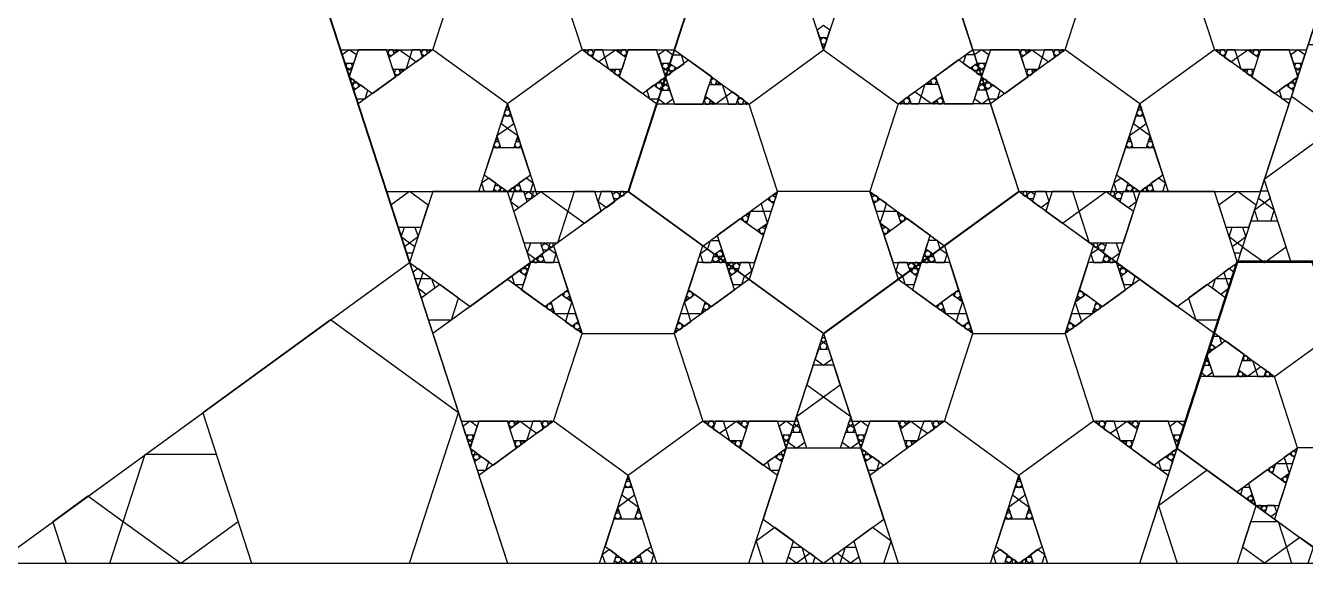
# Model space of a CAD drawing. Header units: inches. Extents: x -578 to 126, y -85 to 118.
# Drawn here: x -282.41 to -247.7, y -85.14 to -70.55 of the extents above; entities that cross this region are included whole.
import ezdxf

# ---------------------------------------------------------------- set-up
doc = ezdxf.new("R2010")
doc.units = ezdxf.units.IN
doc.header["$MEASUREMENT"] = 0
doc.layers.add('drawing', color=7, linetype='Continuous')

msp = doc.modelspace()

# ---------------------------------------------------------------- linework, layer by layer
for points in [[(-267.322, -71.203), (-269.347, -72.674), (-271.371, -71.203), (-270.598, -68.823), (-268.096, -68.823)], [(-257.495, -68.823), (-255.471, -75.054), (-260.771, -78.905), (-266.071, -75.054), (-264.047, -68.823)], [(-254.22, -71.203), (-253.446, -68.823), (-250.944, -68.823), (-250.171, -71.203), (-252.195, -72.674)], [(-260.769, -71.202), (-258.743, -72.671), (-259.514, -75.051), (-262.016, -75.054), (-262.792, -72.675)], [(-264.82, -78.905), (-264.047, -81.285), (-266.071, -82.756), (-268.096, -81.285), (-267.322, -78.905)], [(-256.722, -78.905), (-254.22, -78.905), (-253.446, -81.285), (-255.471, -82.756), (-257.495, -81.285)], [(-245.249, -80.07), (-245.878, -82.005), (-247.912, -82.005), (-248.541, -80.07), (-246.895, -78.874)]]:
    msp.add_lwpolyline(points, close=True)
at = {"layer": 'drawing'}
for points in [[(-283.222, 95.766), (-378.328, 26.668), (-342.001, -85.135), (-224.444, -85.135), (-188.117, 26.668)], [(-283.223, -42.43), (-269.347, -85.135), (-224.444, -85.135), (-210.568, -42.43), (-246.895, -16.037)], [(-283.222, -42.43), (-269.347, -85.135), (-224.444, -85.135), (-210.568, -42.43), (-246.895, -16.037)], [(-260.771, -58.742), (-274.647, -68.823), (-269.347, -85.135), (-252.195, -85.135), (-246.895, -68.823)], [(-260.771, -58.742), (-274.647, -68.823), (-269.347, -85.135), (-252.195, -85.135), (-246.895, -68.823)], [(-294.448, -76.979), (-283.222, -85.135), (-271.997, -76.98), (-276.285, -63.783), (-290.16, -63.783)], [(-294.448, -76.979), (-283.222, -85.135), (-271.997, -76.979), (-276.285, -63.783), (-290.16, -63.783)], [(-264.047, -68.823), (-269.347, -64.973), (-274.647, -68.823), (-272.622, -75.054), (-266.071, -75.054)], [(-264.047, -68.823), (-269.347, -64.973), (-274.647, -68.823), (-272.622, -75.054), (-266.071, -75.054)], [(-255.471, -75.054), (-248.92, -75.054), (-246.895, -68.823), (-252.195, -64.973), (-257.495, -68.823)], [(-255.471, -75.054), (-248.92, -75.054), (-246.895, -68.823), (-252.195, -64.973), (-257.495, -68.823)], [(-270.598, -68.823), (-272.622, -67.353), (-274.647, -68.823), (-273.874, -71.203), (-271.371, -71.203)], [(-267.322, -71.203), (-264.82, -71.203), (-264.047, -68.823), (-266.071, -67.353), (-268.096, -68.823)], [(-253.446, -68.823), (-255.471, -67.353), (-257.495, -68.823), (-256.722, -71.203), (-254.22, -71.203)], [(-250.171, -71.203), (-247.669, -71.203), (-246.895, -68.823), (-248.92, -67.353), (-250.944, -68.823)], [(-264.047, -68.826), (-266.065, -75.058), (-260.761, -78.903), (-255.465, -75.047), (-257.496, -68.819)], [(-260.769, -71.202), (-261.545, -68.823), (-264.047, -68.826), (-264.818, -71.206), (-262.792, -72.675)], [(-258.743, -72.671), (-256.72, -71.198), (-257.496, -68.819), (-259.998, -68.821), (-260.769, -71.202)], [(-260.597, -70.672), (-260.77, -70.546), (-260.942, -70.672), (-260.876, -70.874), (-260.663, -70.874)], [(-260.683, -70.937), (-260.769, -70.874), (-260.856, -70.937), (-260.823, -71.038), (-260.716, -71.038)], [(-260.731, -71.084), (-260.769, -71.112), (-260.808, -71.084), (-260.793, -71.038), (-260.745, -71.038)], [(-260.745, -71.129), (-260.769, -71.112), (-260.793, -71.129), (-260.784, -71.157), (-260.755, -71.157)], [(-248.077, -72.458), (-246.895, -73.317), (-245.714, -72.458), (-246.165, -71.069), (-247.625, -71.069)], [(-273.441, -71.344), (-273.635, -71.203), (-273.828, -71.344), (-273.754, -71.571), (-273.515, -71.571)], [(-273.396, -71.203), (-273.635, -71.939), (-273.009, -72.393), (-272.383, -71.939), (-272.622, -71.203)], [(-273.396, -71.203), (-273.635, -71.939), (-273.009, -72.393), (-272.383, -71.939), (-272.622, -71.203)], [(-271.371, -71.203), (-273.396, -72.674), (-272.622, -75.054), (-270.12, -75.054), (-269.347, -72.674)], [(-272.557, -71.203), (-272.589, -71.305), (-272.503, -71.367), (-272.417, -71.305), (-272.45, -71.203)], [(-272.276, -71.202), (-271.995, -71.406), (-272.102, -71.736), (-272.449, -71.736), (-272.557, -71.406)], [(-272.402, -71.203), (-272.364, -71.231), (-272.378, -71.277), (-272.426, -71.277), (-272.441, -71.231)], [(-272.354, -71.203), (-272.364, -71.231), (-272.34, -71.249), (-272.316, -71.231), (-272.325, -71.203)], [(-271.929, -71.203), (-271.995, -71.406), (-271.822, -71.531), (-271.65, -71.406), (-271.716, -71.203)], [(-271.65, -71.203), (-271.683, -71.305), (-271.597, -71.367), (-271.511, -71.305), (-271.543, -71.203)], [(-271.496, -71.203), (-271.457, -71.231), (-271.472, -71.277), (-271.52, -71.277), (-271.534, -71.231)], [(-271.448, -71.203), (-271.457, -71.231), (-271.433, -71.249), (-271.41, -71.231), (-271.419, -71.203)], [(-269.347, -72.674), (-268.573, -75.054), (-266.071, -75.054), (-265.298, -72.674), (-267.322, -71.203)], [(-267.26, -71.248), (-267.236, -71.231), (-267.245, -71.203), (-267.275, -71.203), (-267.284, -71.231)], [(-267.222, -71.277), (-267.236, -71.231), (-267.198, -71.203), (-267.159, -71.231), (-267.174, -71.277)], [(-267.097, -71.367), (-267.011, -71.305), (-267.044, -71.203), (-267.15, -71.203), (-267.183, -71.305)], [(-266.871, -71.531), (-266.699, -71.406), (-266.765, -71.203), (-266.978, -71.203), (-267.044, -71.406)], [(-266.591, -71.736), (-266.699, -71.406), (-266.418, -71.202), (-266.137, -71.406), (-266.244, -71.736)], [(-266.354, -71.249), (-266.33, -71.231), (-266.339, -71.203), (-266.368, -71.203), (-266.377, -71.231)], [(-266.315, -71.277), (-266.33, -71.231), (-266.291, -71.203), (-266.252, -71.231), (-266.267, -71.277)], [(-265.684, -72.393), (-265.059, -71.939), (-265.298, -71.203), (-266.071, -71.203), (-266.31, -71.939)], [(-265.684, -72.393), (-265.059, -71.939), (-265.298, -71.203), (-266.071, -71.203), (-266.31, -71.939)], [(-266.19, -71.367), (-266.104, -71.305), (-266.137, -71.203), (-266.243, -71.203), (-266.276, -71.305)], [(-264.866, -71.344), (-265.059, -71.203), (-265.252, -71.344), (-265.178, -71.571), (-264.939, -71.571)], [(-264.431, -71.487), (-265.056, -71.942), (-264.816, -72.677), (-264.043, -72.676), (-263.805, -71.941)], [(-264.55, -71.574), (-264.625, -71.347), (-264.864, -71.347), (-264.937, -71.574), (-264.744, -71.714)], [(-256.719, -72.669), (-256.481, -71.933), (-257.107, -71.479), (-257.732, -71.934), (-257.492, -72.669)], [(-256.719, -72.669), (-256.481, -71.933), (-257.107, -71.479), (-257.732, -71.934), (-257.492, -72.669)], [(-256.674, -71.338), (-256.913, -71.338), (-256.987, -71.566), (-256.794, -71.706), (-256.6, -71.565)], [(-256.29, -71.344), (-256.483, -71.203), (-256.676, -71.344), (-256.603, -71.571), (-256.364, -71.571)], [(-256.244, -71.203), (-256.483, -71.939), (-255.858, -72.393), (-255.232, -71.939), (-255.471, -71.203)], [(-256.244, -71.203), (-256.483, -71.939), (-255.858, -72.393), (-255.232, -71.939), (-255.471, -71.203)], [(-254.22, -71.203), (-256.244, -72.674), (-255.471, -75.054), (-252.969, -75.054), (-252.195, -72.674)], [(-255.405, -71.203), (-255.438, -71.305), (-255.352, -71.367), (-255.266, -71.305), (-255.299, -71.203)], [(-255.124, -71.202), (-254.843, -71.406), (-254.951, -71.736), (-255.298, -71.736), (-255.405, -71.406)], [(-255.251, -71.203), (-255.212, -71.231), (-255.227, -71.277), (-255.275, -71.277), (-255.29, -71.231)], [(-255.203, -71.203), (-255.212, -71.231), (-255.188, -71.249), (-255.165, -71.231), (-255.174, -71.203)], [(-254.777, -71.203), (-254.843, -71.406), (-254.671, -71.531), (-254.498, -71.406), (-254.564, -71.203)], [(-254.499, -71.203), (-254.531, -71.305), (-254.445, -71.367), (-254.359, -71.305), (-254.392, -71.203)], [(-254.344, -71.203), (-254.306, -71.231), (-254.32, -71.277), (-254.368, -71.277), (-254.383, -71.231)], [(-254.297, -71.203), (-254.306, -71.231), (-254.282, -71.249), (-254.258, -71.231), (-254.267, -71.203)], [(-252.195, -72.674), (-251.422, -75.054), (-248.92, -75.054), (-248.146, -72.674), (-250.171, -71.203)], [(-250.109, -71.248), (-250.085, -71.231), (-250.094, -71.203), (-250.123, -71.203), (-250.132, -71.231)], [(-250.07, -71.277), (-250.085, -71.231), (-250.046, -71.203), (-250.008, -71.231), (-250.022, -71.277)], [(-249.945, -71.367), (-249.859, -71.305), (-249.892, -71.203), (-249.999, -71.203), (-250.031, -71.305)], [(-249.72, -71.531), (-249.547, -71.406), (-249.613, -71.203), (-249.826, -71.203), (-249.892, -71.406)], [(-249.44, -71.736), (-249.547, -71.406), (-249.266, -71.202), (-248.986, -71.406), (-249.093, -71.736)], [(-249.202, -71.249), (-249.178, -71.231), (-249.188, -71.203), (-249.217, -71.203), (-249.226, -71.231)], [(-249.164, -71.277), (-249.178, -71.231), (-249.14, -71.203), (-249.101, -71.231), (-249.116, -71.277)], [(-248.533, -72.393), (-247.907, -71.939), (-248.146, -71.203), (-248.92, -71.203), (-249.159, -71.939)], [(-248.533, -72.393), (-247.907, -71.939), (-248.146, -71.203), (-248.92, -71.203), (-249.159, -71.939)], [(-249.039, -71.367), (-248.953, -71.305), (-248.986, -71.203), (-249.092, -71.203), (-249.125, -71.305)], [(-247.714, -71.344), (-247.907, -71.203), (-248.101, -71.344), (-248.027, -71.571), (-247.788, -71.571)], [(-273.548, -71.673), (-273.635, -71.736), (-273.721, -71.673), (-273.688, -71.571), (-273.581, -71.571)], [(-273.581, -71.775), (-273.635, -71.736), (-273.688, -71.775), (-273.667, -71.838), (-273.602, -71.838)], [(-272.383, -71.736), (-272.416, -71.837), (-272.33, -71.9), (-272.244, -71.837), (-272.277, -71.736)], [(-272.229, -71.736), (-272.19, -71.764), (-272.205, -71.81), (-272.253, -71.81), (-272.268, -71.764)], [(-272.181, -71.736), (-272.19, -71.764), (-272.167, -71.781), (-272.143, -71.764), (-272.152, -71.736)], [(-266.527, -71.781), (-266.503, -71.764), (-266.512, -71.736), (-266.541, -71.736), (-266.55, -71.764)], [(-266.488, -71.81), (-266.503, -71.764), (-266.464, -71.736), (-266.426, -71.764), (-266.44, -71.81)], [(-266.363, -71.9), (-266.277, -71.837), (-266.31, -71.736), (-266.417, -71.736), (-266.449, -71.837)], [(-264.972, -71.673), (-265.059, -71.736), (-265.146, -71.673), (-265.112, -71.571), (-265.005, -71.571)], [(-265.006, -71.775), (-265.059, -71.736), (-265.112, -71.775), (-265.092, -71.838), (-265.026, -71.838)], [(-264.917, -71.841), (-264.937, -71.778), (-265.003, -71.778), (-265.023, -71.841), (-264.97, -71.879)], [(-264.83, -71.778), (-264.937, -71.778), (-264.971, -71.676), (-264.884, -71.613), (-264.797, -71.676)], [(-256.567, -71.667), (-256.6, -71.769), (-256.707, -71.769), (-256.74, -71.667), (-256.654, -71.604)], [(-256.534, -71.769), (-256.6, -71.769), (-256.62, -71.832), (-256.567, -71.87), (-256.514, -71.832)], [(-256.396, -71.673), (-256.483, -71.736), (-256.57, -71.673), (-256.537, -71.571), (-256.43, -71.571)], [(-256.43, -71.775), (-256.483, -71.736), (-256.536, -71.775), (-256.516, -71.838), (-256.45, -71.838)], [(-255.232, -71.736), (-255.265, -71.837), (-255.179, -71.9), (-255.093, -71.837), (-255.125, -71.736)], [(-255.078, -71.736), (-255.039, -71.764), (-255.054, -71.81), (-255.102, -71.81), (-255.116, -71.764)], [(-255.03, -71.736), (-255.039, -71.764), (-255.015, -71.781), (-254.992, -71.764), (-255.001, -71.736)], [(-249.375, -71.781), (-249.352, -71.764), (-249.361, -71.736), (-249.39, -71.736), (-249.399, -71.764)], [(-249.337, -71.81), (-249.352, -71.764), (-249.313, -71.736), (-249.274, -71.764), (-249.289, -71.81)], [(-249.212, -71.9), (-249.126, -71.837), (-249.159, -71.736), (-249.265, -71.736), (-249.298, -71.837)], [(-247.821, -71.673), (-247.907, -71.736), (-247.994, -71.673), (-247.961, -71.571), (-247.854, -71.571)], [(-247.854, -71.775), (-247.907, -71.736), (-247.961, -71.775), (-247.94, -71.838), (-247.875, -71.838)], [(-273.581, -72.103), (-273.515, -72.103), (-273.495, -72.04), (-273.548, -72.001), (-273.602, -72.04)], [(-273.549, -72.205), (-273.515, -72.103), (-273.408, -72.103), (-273.375, -72.205), (-273.462, -72.268)], [(-273.441, -72.534), (-273.202, -72.534), (-273.128, -72.306), (-273.322, -72.166), (-273.515, -72.306)], [(-265.565, -72.306), (-265.491, -72.534), (-265.252, -72.534), (-265.178, -72.306), (-265.372, -72.166)], [(-265.285, -72.103), (-265.178, -72.103), (-265.145, -72.205), (-265.232, -72.268), (-265.318, -72.205)], [(-265.198, -72.04), (-265.178, -72.103), (-265.112, -72.103), (-265.092, -72.04), (-265.145, -72.001)], [(-265.143, -72.208), (-265.056, -72.145), (-264.969, -72.208), (-265.002, -72.31), (-265.109, -72.31)], [(-265.109, -72.106), (-265.056, -72.145), (-265.003, -72.106), (-265.023, -72.043), (-265.089, -72.043)], [(-263.523, -72.143), (-263.416, -72.473), (-263.696, -72.678), (-263.978, -72.474), (-263.871, -72.143)], [(-263.752, -71.979), (-263.838, -72.042), (-263.805, -72.143), (-263.698, -72.143), (-263.666, -72.042)], [(-263.627, -72.07), (-263.612, -72.115), (-263.651, -72.143), (-263.689, -72.115), (-263.675, -72.07)], [(-263.588, -72.098), (-263.612, -72.115), (-263.603, -72.143), (-263.573, -72.143), (-263.564, -72.115)], [(-257.839, -72.671), (-258.12, -72.467), (-258.013, -72.137), (-257.666, -72.137), (-257.558, -72.467)], [(-257.933, -72.137), (-257.924, -72.109), (-257.948, -72.092), (-257.972, -72.109), (-257.963, -72.137)], [(-257.886, -72.137), (-257.924, -72.109), (-257.91, -72.064), (-257.862, -72.064), (-257.847, -72.109)], [(-257.731, -72.137), (-257.699, -72.035), (-257.785, -71.973), (-257.871, -72.036), (-257.838, -72.137)], [(-256.567, -72.199), (-256.48, -72.135), (-256.393, -72.198), (-256.426, -72.301), (-256.534, -72.301)], [(-256.534, -72.097), (-256.48, -72.135), (-256.427, -72.097), (-256.447, -72.034), (-256.513, -72.034)], [(-256.43, -72.103), (-256.364, -72.103), (-256.344, -72.04), (-256.397, -72.001), (-256.45, -72.04)], [(-256.397, -72.205), (-256.364, -72.103), (-256.257, -72.103), (-256.224, -72.205), (-256.31, -72.268)], [(-256.29, -72.534), (-256.051, -72.534), (-255.977, -72.306), (-256.17, -72.166), (-256.364, -72.306)], [(-248.414, -72.306), (-248.34, -72.534), (-248.101, -72.534), (-248.027, -72.306), (-248.22, -72.166)], [(-248.134, -72.103), (-248.027, -72.103), (-247.993, -72.205), (-248.08, -72.268), (-248.167, -72.205)], [(-248.047, -72.04), (-248.027, -72.103), (-247.961, -72.103), (-247.94, -72.04), (-247.994, -72.001)], [(-265.249, -72.537), (-265.055, -72.677), (-264.862, -72.537), (-264.936, -72.31), (-265.175, -72.31)], [(-263.924, -72.512), (-264.01, -72.575), (-263.977, -72.676), (-263.871, -72.676), (-263.838, -72.575)], [(-263.243, -72.348), (-263.416, -72.473), (-263.35, -72.676), (-263.137, -72.675), (-263.071, -72.473)], [(-263.018, -72.511), (-263.104, -72.574), (-263.071, -72.675), (-262.964, -72.675), (-262.932, -72.574)], [(-258.464, -72.67), (-258.432, -72.569), (-258.518, -72.507), (-258.604, -72.569), (-258.571, -72.671)], [(-258.186, -72.67), (-258.12, -72.467), (-258.292, -72.342), (-258.465, -72.468), (-258.399, -72.67)], [(-257.558, -72.669), (-257.525, -72.568), (-257.611, -72.506), (-257.697, -72.568), (-257.664, -72.67)], [(-256.673, -72.528), (-256.48, -72.668), (-256.287, -72.528), (-256.361, -72.3), (-256.6, -72.301)], [(-269.433, -72.939), (-269.347, -73.002), (-269.261, -72.939), (-269.293, -72.838), (-269.4, -72.838)], [(-269.385, -72.793), (-269.347, -72.764), (-269.308, -72.793), (-269.323, -72.838), (-269.371, -72.838)], [(-269.37, -72.747), (-269.347, -72.764), (-269.323, -72.747), (-269.332, -72.719), (-269.361, -72.719)], [(-262.792, -72.675), (-265.294, -72.678), (-266.065, -75.058), (-264.039, -76.527), (-262.016, -75.054)], [(-263.799, -72.603), (-263.784, -72.648), (-263.823, -72.676), (-263.862, -72.648), (-263.847, -72.603)], [(-263.761, -72.631), (-263.784, -72.648), (-263.775, -72.676), (-263.746, -72.676), (-263.737, -72.648)], [(-262.893, -72.602), (-262.878, -72.647), (-262.917, -72.675), (-262.955, -72.647), (-262.941, -72.602)], [(-262.854, -72.63), (-262.878, -72.647), (-262.869, -72.675), (-262.839, -72.675), (-262.83, -72.647)], [(-259.514, -75.051), (-257.488, -76.52), (-255.465, -75.047), (-256.241, -72.668), (-258.743, -72.671)], [(-258.666, -72.671), (-258.657, -72.643), (-258.681, -72.625), (-258.705, -72.643), (-258.696, -72.671)], [(-258.619, -72.671), (-258.657, -72.643), (-258.643, -72.597), (-258.595, -72.597), (-258.58, -72.643)], [(-257.76, -72.67), (-257.751, -72.642), (-257.775, -72.625), (-257.798, -72.642), (-257.789, -72.67)], [(-257.712, -72.67), (-257.751, -72.642), (-257.736, -72.596), (-257.688, -72.596), (-257.673, -72.642)], [(-252.281, -72.939), (-252.195, -73.002), (-252.109, -72.939), (-252.142, -72.838), (-252.249, -72.838)], [(-252.234, -72.793), (-252.195, -72.764), (-252.157, -72.793), (-252.171, -72.838), (-252.219, -72.838)], [(-252.219, -72.747), (-252.195, -72.764), (-252.172, -72.747), (-252.181, -72.719), (-252.21, -72.719)], [(-269.519, -73.205), (-269.347, -73.33), (-269.174, -73.205), (-269.24, -73.002), (-269.453, -73.002)], [(-252.368, -73.205), (-252.195, -73.33), (-252.023, -73.205), (-252.089, -73.002), (-252.302, -73.002)], [(-269.651, -73.609), (-269.627, -73.627), (-269.603, -73.609), (-269.612, -73.582), (-269.642, -73.582)], [(-269.628, -73.534), (-269.347, -73.33), (-269.066, -73.534), (-269.173, -73.864), (-269.52, -73.864)], [(-269.09, -73.609), (-269.067, -73.627), (-269.043, -73.609), (-269.052, -73.582), (-269.081, -73.582)], [(-252.499, -73.609), (-252.475, -73.627), (-252.452, -73.609), (-252.461, -73.582), (-252.49, -73.582)], [(-252.476, -73.534), (-252.195, -73.33), (-251.914, -73.534), (-252.022, -73.864), (-252.369, -73.864)], [(-251.939, -73.609), (-251.915, -73.627), (-251.891, -73.609), (-251.901, -73.582), (-251.93, -73.582)], [(-248.821, -74.716), (-246.895, -73.317), (-244.97, -74.716), (-245.705, -76.979), (-248.085, -76.979)], [(-269.972, -74.6), (-269.347, -75.054), (-268.721, -74.6), (-268.96, -73.864), (-269.733, -73.864)], [(-269.972, -74.6), (-269.347, -75.054), (-268.721, -74.6), (-268.96, -73.864), (-269.733, -73.864)], [(-269.713, -73.802), (-269.627, -73.864), (-269.541, -73.802), (-269.574, -73.7), (-269.68, -73.7)], [(-269.666, -73.655), (-269.627, -73.627), (-269.588, -73.655), (-269.603, -73.7), (-269.651, -73.7)], [(-269.153, -73.802), (-269.067, -73.864), (-268.98, -73.802), (-269.013, -73.7), (-269.12, -73.7)], [(-269.105, -73.655), (-269.067, -73.627), (-269.028, -73.655), (-269.043, -73.7), (-269.09, -73.7)], [(-252.821, -74.6), (-252.195, -75.054), (-251.57, -74.6), (-251.809, -73.864), (-252.582, -73.864)], [(-252.562, -73.802), (-252.475, -73.864), (-252.389, -73.802), (-252.422, -73.7), (-252.529, -73.7)], [(-252.514, -73.655), (-252.475, -73.627), (-252.437, -73.655), (-252.452, -73.7), (-252.499, -73.7)], [(-252.001, -73.802), (-251.915, -73.864), (-251.829, -73.802), (-251.862, -73.7), (-251.968, -73.7)], [(-251.954, -73.655), (-251.915, -73.627), (-251.876, -73.655), (-251.891, -73.7), (-251.939, -73.7)], [(-269.853, -74.686), (-270.046, -74.827), (-269.972, -75.054), (-269.733, -75.054), (-269.659, -74.827)], [(-269.573, -74.889), (-269.539, -74.991), (-269.626, -75.055), (-269.713, -74.991), (-269.68, -74.889)], [(-269.486, -74.953), (-269.539, -74.991), (-269.519, -75.054), (-269.453, -75.054), (-269.433, -74.991)], [(-269.174, -75.054), (-269.154, -74.991), (-269.207, -74.953), (-269.261, -74.991), (-269.24, -75.054)], [(-269.067, -75.055), (-269.154, -74.991), (-269.121, -74.889), (-269.014, -74.889), (-268.98, -74.991)], [(-268.721, -75.054), (-268.647, -74.827), (-268.841, -74.686), (-269.034, -74.827), (-268.96, -75.054)], [(-252.701, -74.686), (-252.895, -74.827), (-252.821, -75.054), (-252.582, -75.054), (-252.508, -74.827)], [(-252.421, -74.889), (-252.388, -74.991), (-252.475, -75.055), (-252.562, -74.991), (-252.528, -74.889)], [(-252.335, -74.953), (-252.388, -74.991), (-252.368, -75.054), (-252.302, -75.054), (-252.281, -74.991)], [(-252.023, -75.054), (-252.003, -74.991), (-252.056, -74.953), (-252.109, -74.991), (-252.089, -75.054)], [(-251.916, -75.055), (-252.003, -74.991), (-251.969, -74.889), (-251.862, -74.889), (-251.829, -74.991)], [(-251.57, -75.054), (-251.496, -74.827), (-251.689, -74.686), (-251.883, -74.827), (-251.809, -75.054)], [(-271.491, -75.422), (-271.997, -75.054), (-272.503, -75.422), (-272.31, -76.017), (-271.684, -76.017)], [(-271.371, -75.054), (-271.997, -76.979), (-270.359, -78.169), (-268.721, -76.979), (-269.347, -75.054)], [(-271.371, -75.054), (-271.997, -76.979), (-270.359, -78.169), (-268.721, -76.979), (-269.347, -75.054)], [(-266.071, -75.054), (-271.371, -78.905), (-269.347, -85.135), (-262.795, -85.135), (-260.771, -78.905)], [(-266.071, -75.054), (-271.371, -78.905), (-269.347, -85.135), (-262.795, -85.135), (-260.771, -78.905)], [(-269.174, -75.054), (-269.261, -75.319), (-269.035, -75.483), (-268.809, -75.319), (-268.896, -75.054)], [(-268.439, -75.05), (-267.703, -75.584), (-267.984, -76.449), (-268.893, -76.449), (-269.174, -75.584)], [(-268.771, -75.054), (-268.669, -75.127), (-268.708, -75.246), (-268.833, -75.246), (-268.872, -75.127)], [(-268.645, -75.054), (-268.669, -75.127), (-268.607, -75.172), (-268.545, -75.127), (-268.569, -75.054)], [(-264.82, -78.905), (-264.047, -76.525), (-266.071, -75.054), (-268.096, -76.525), (-267.322, -78.905)], [(-267.531, -75.054), (-267.703, -75.584), (-267.252, -75.912), (-266.801, -75.584), (-266.973, -75.054)], [(-266.801, -75.054), (-266.887, -75.319), (-266.661, -75.483), (-266.436, -75.319), (-266.522, -75.054)], [(-266.397, -75.054), (-266.296, -75.127), (-266.335, -75.246), (-266.46, -75.246), (-266.498, -75.127)], [(-266.272, -75.054), (-266.296, -75.127), (-266.234, -75.172), (-266.172, -75.127), (-266.195, -75.054)], [(-262.016, -75.054), (-262.787, -77.435), (-260.761, -78.903), (-258.738, -77.43), (-259.514, -75.051)], [(-262.467, -75.382), (-262.401, -75.585), (-262.188, -75.585), (-262.122, -75.382), (-262.295, -75.257)], [(-262.242, -75.218), (-262.209, -75.319), (-262.102, -75.319), (-262.069, -75.218), (-262.155, -75.155)], [(-262.117, -75.127), (-262.069, -75.127), (-262.054, -75.173), (-262.093, -75.201), (-262.132, -75.173)], [(-262.078, -75.099), (-262.069, -75.127), (-262.04, -75.127), (-262.031, -75.099), (-262.055, -75.082)], [(-260.771, -78.905), (-258.747, -85.135), (-252.195, -85.135), (-250.171, -78.905), (-255.471, -75.054)], [(-260.771, -78.905), (-258.747, -85.135), (-252.195, -85.135), (-250.171, -78.905), (-255.471, -75.054)], [(-259.49, -75.124), (-259.461, -75.124), (-259.452, -75.096), (-259.475, -75.079), (-259.499, -75.097)], [(-259.475, -75.17), (-259.461, -75.124), (-259.413, -75.124), (-259.398, -75.17), (-259.437, -75.198)], [(-259.427, -75.316), (-259.321, -75.316), (-259.288, -75.215), (-259.374, -75.153), (-259.46, -75.215)], [(-259.341, -75.582), (-259.128, -75.581), (-259.062, -75.379), (-259.235, -75.254), (-259.407, -75.379)], [(-254.22, -78.905), (-253.446, -76.525), (-255.471, -75.054), (-257.495, -76.525), (-256.722, -78.905)], [(-255.308, -75.172), (-255.246, -75.127), (-255.27, -75.054), (-255.347, -75.054), (-255.37, -75.127)], [(-255.208, -75.246), (-255.246, -75.127), (-255.145, -75.054), (-255.044, -75.127), (-255.082, -75.246)], [(-254.881, -75.483), (-254.655, -75.319), (-254.741, -75.054), (-255.02, -75.054), (-255.106, -75.319)], [(-254.29, -75.912), (-253.839, -75.584), (-254.011, -75.054), (-254.569, -75.054), (-254.741, -75.584)], [(-253.558, -76.449), (-253.839, -75.584), (-253.103, -75.05), (-252.368, -75.584), (-252.649, -76.449)], [(-252.935, -75.172), (-252.873, -75.127), (-252.897, -75.054), (-252.973, -75.054), (-252.997, -75.127)], [(-252.834, -75.246), (-252.873, -75.127), (-252.771, -75.054), (-252.67, -75.127), (-252.709, -75.246)], [(-251.183, -78.169), (-249.545, -76.979), (-250.171, -75.054), (-252.195, -75.054), (-252.821, -76.979)], [(-251.183, -78.169), (-249.545, -76.979), (-250.171, -75.054), (-252.195, -75.054), (-252.821, -76.979)], [(-252.507, -75.483), (-252.281, -75.319), (-252.368, -75.054), (-252.646, -75.054), (-252.733, -75.319)], [(-249.039, -75.422), (-249.545, -75.054), (-250.051, -75.422), (-249.858, -76.017), (-249.232, -76.017)], [(-248.978, -75.233), (-248.815, -75.352), (-248.653, -75.233), (-248.715, -75.042), (-248.916, -75.042)], [(-262.85, -75.661), (-262.802, -75.661), (-262.787, -75.706), (-262.826, -75.734), (-262.865, -75.706)], [(-262.748, -75.585), (-262.401, -75.585), (-262.293, -75.915), (-262.574, -76.119), (-262.855, -75.916)], [(-262.811, -75.633), (-262.802, -75.661), (-262.773, -75.661), (-262.764, -75.633), (-262.787, -75.616)], [(-259.235, -75.912), (-259.128, -75.581), (-258.781, -75.581), (-258.673, -75.911), (-258.954, -76.116)], [(-258.756, -75.656), (-258.727, -75.656), (-258.718, -75.629), (-258.741, -75.611), (-258.765, -75.629)], [(-258.741, -75.702), (-258.727, -75.656), (-258.679, -75.656), (-258.664, -75.702), (-258.703, -75.73)], [(-249.081, -75.544), (-248.815, -75.352), (-248.55, -75.544), (-248.652, -75.856), (-248.979, -75.856)], [(-271.769, -76.284), (-271.997, -76.449), (-272.224, -76.284), (-272.137, -76.017), (-271.856, -76.017)], [(-263.653, -76.246), (-263.413, -76.981), (-262.64, -76.98), (-262.402, -76.244), (-263.028, -75.791)], [(-263.653, -76.246), (-263.413, -76.981), (-262.64, -76.98), (-262.402, -76.244), (-263.028, -75.791)], [(-262.974, -75.752), (-262.941, -75.853), (-262.835, -75.853), (-262.802, -75.752), (-262.888, -75.689)], [(-262.521, -76.081), (-262.488, -76.182), (-262.381, -76.182), (-262.348, -76.08), (-262.435, -76.018)], [(-262.396, -75.99), (-262.348, -75.99), (-262.334, -76.035), (-262.372, -76.063), (-262.411, -76.035)], [(-262.358, -75.962), (-262.348, -75.99), (-262.319, -75.99), (-262.31, -75.962), (-262.334, -75.944)], [(-259.209, -75.986), (-259.18, -75.986), (-259.171, -75.958), (-259.194, -75.941), (-259.218, -75.958)], [(-259.194, -76.032), (-259.18, -75.986), (-259.132, -75.986), (-259.117, -76.032), (-259.156, -76.06)], [(-259.146, -76.178), (-259.04, -76.178), (-259.007, -76.077), (-259.093, -76.014), (-259.179, -76.077)], [(-258.886, -76.976), (-258.113, -76.975), (-257.875, -76.24), (-258.501, -75.786), (-259.126, -76.241)], [(-258.886, -76.976), (-258.113, -76.975), (-257.875, -76.24), (-258.501, -75.786), (-259.126, -76.241)], [(-258.693, -75.849), (-258.587, -75.848), (-258.554, -75.747), (-258.64, -75.685), (-258.726, -75.747)], [(-249.318, -76.284), (-249.545, -76.449), (-249.773, -76.284), (-249.686, -76.017), (-249.405, -76.017)], [(-249.406, -76.55), (-248.815, -76.979), (-248.225, -76.55), (-248.45, -75.856), (-249.18, -75.856)], [(-271.857, -76.55), (-271.997, -76.449), (-272.136, -76.55), (-272.083, -76.714), (-271.911, -76.714)], [(-268.721, -76.449), (-268.807, -76.714), (-268.582, -76.878), (-268.356, -76.714), (-268.442, -76.449)], [(-268.317, -76.449), (-268.216, -76.522), (-268.255, -76.641), (-268.38, -76.641), (-268.419, -76.522)], [(-268.096, -76.979), (-268.022, -76.752), (-268.215, -76.612), (-268.408, -76.752), (-268.334, -76.979)], [(-268.192, -76.449), (-268.216, -76.522), (-268.154, -76.567), (-268.092, -76.522), (-268.115, -76.449)], [(-263.927, -76.612), (-264.12, -76.752), (-264.047, -76.979), (-263.808, -76.979), (-263.734, -76.752)], [(-263.607, -76.386), (-263.846, -76.386), (-263.92, -76.614), (-263.726, -76.754), (-263.533, -76.613)], [(-263.499, -76.715), (-263.532, -76.817), (-263.64, -76.817), (-263.673, -76.715), (-263.586, -76.652)], [(-257.887, -76.811), (-257.994, -76.811), (-258.027, -76.709), (-257.941, -76.646), (-257.854, -76.709)], [(-257.607, -76.607), (-257.681, -76.38), (-257.92, -76.38), (-257.994, -76.607), (-257.8, -76.748)], [(-257.495, -76.979), (-257.422, -76.752), (-257.615, -76.612), (-257.808, -76.752), (-257.734, -76.979)], [(-253.327, -76.612), (-253.52, -76.752), (-253.446, -76.979), (-253.208, -76.979), (-253.134, -76.752)], [(-253.388, -76.567), (-253.326, -76.522), (-253.35, -76.449), (-253.427, -76.449), (-253.45, -76.522)], [(-253.287, -76.641), (-253.326, -76.522), (-253.225, -76.449), (-253.123, -76.522), (-253.162, -76.641)], [(-252.96, -76.878), (-252.735, -76.714), (-252.821, -76.449), (-253.1, -76.449), (-253.186, -76.714)], [(-249.406, -76.55), (-249.545, -76.449), (-249.685, -76.55), (-249.631, -76.714), (-249.459, -76.714)], [(-267.948, -76.979), (-268.721, -76.979), (-268.96, -77.715), (-268.334, -78.169), (-267.709, -77.715)], [(-268.861, -77.081), (-268.84, -77.143), (-268.774, -77.143), (-268.754, -77.081), (-268.807, -77.042)], [(-268.549, -76.979), (-268.528, -76.917), (-268.582, -76.878), (-268.635, -76.917), (-268.615, -76.979)], [(-268.442, -76.98), (-268.528, -76.917), (-268.495, -76.815), (-268.388, -76.815), (-268.355, -76.917)], [(-263.182, -77.715), (-263.421, -76.979), (-264.194, -76.979), (-264.433, -77.715), (-263.808, -78.169)], [(-263.182, -77.715), (-263.421, -76.979), (-264.194, -76.979), (-264.433, -77.715), (-263.808, -78.169)], [(-263.647, -76.815), (-263.614, -76.917), (-263.701, -76.98), (-263.787, -76.917), (-263.754, -76.815)], [(-263.56, -76.878), (-263.614, -76.917), (-263.593, -76.979), (-263.528, -76.979), (-263.507, -76.917)], [(-263.466, -76.817), (-263.532, -76.817), (-263.553, -76.88), (-263.499, -76.918), (-263.446, -76.88)], [(-263.368, -77.143), (-263.302, -77.143), (-263.282, -77.081), (-263.335, -77.042), (-263.388, -77.081)], [(-263.274, -77.082), (-263.22, -77.043), (-263.241, -76.981), (-263.307, -76.981), (-263.327, -77.043)], [(-263.187, -77.145), (-263.22, -77.043), (-263.134, -76.98), (-263.047, -77.043), (-263.08, -77.145)], [(-262.907, -77.348), (-262.713, -77.207), (-262.787, -76.98), (-263.026, -76.981), (-263.1, -77.208)], [(-258.739, -76.976), (-258.812, -77.203), (-258.619, -77.344), (-258.425, -77.203), (-258.5, -76.976)], [(-258.392, -76.975), (-258.306, -77.038), (-258.339, -77.14), (-258.446, -77.14), (-258.479, -77.038)], [(-257.348, -76.979), (-258.121, -76.979), (-258.36, -77.715), (-257.734, -78.169), (-257.109, -77.715)], [(-257.348, -76.979), (-258.121, -76.979), (-258.36, -77.715), (-257.734, -78.169), (-257.109, -77.715)], [(-258.285, -76.975), (-258.306, -77.038), (-258.252, -77.077), (-258.199, -77.038), (-258.219, -76.975)], [(-258.26, -77.081), (-258.24, -77.143), (-258.174, -77.143), (-258.154, -77.081), (-258.207, -77.042)], [(-257.974, -76.874), (-257.994, -76.811), (-258.06, -76.811), (-258.08, -76.874), (-258.027, -76.913)], [(-257.949, -76.979), (-257.928, -76.917), (-257.982, -76.878), (-258.035, -76.917), (-258.015, -76.979)], [(-257.842, -76.98), (-257.928, -76.917), (-257.895, -76.815), (-257.788, -76.815), (-257.755, -76.917)], [(-252.582, -77.715), (-252.821, -76.979), (-253.594, -76.979), (-253.833, -77.715), (-253.208, -78.169)], [(-252.582, -77.715), (-252.821, -76.979), (-253.594, -76.979), (-253.833, -77.715), (-253.208, -78.169)], [(-253.047, -76.815), (-253.014, -76.917), (-253.1, -76.98), (-253.187, -76.917), (-253.154, -76.815)], [(-252.96, -76.878), (-253.014, -76.917), (-252.993, -76.979), (-252.927, -76.979), (-252.907, -76.917)], [(-252.768, -77.143), (-252.702, -77.143), (-252.681, -77.081), (-252.735, -77.042), (-252.788, -77.081)], [(-244.232, -76.94), (-249.558, -76.94), (-251.204, -82.005), (-246.895, -85.135), (-242.587, -82.005)], [(-251.183, -82.02), (-246.895, -85.135), (-242.608, -82.02), (-244.245, -76.979), (-249.545, -76.979)], [(-251.183, -82.02), (-246.895, -85.135), (-242.608, -82.02), (-244.245, -76.979), (-249.545, -76.979)], [(-246.895, -78.874), (-247.524, -76.94), (-249.558, -76.94), (-250.187, -78.874), (-248.541, -80.07)], [(-271.857, -77.409), (-271.685, -77.409), (-271.632, -77.245), (-271.771, -77.143), (-271.911, -77.245)], [(-269.227, -77.347), (-269.153, -77.574), (-268.914, -77.574), (-268.841, -77.347), (-269.034, -77.207)], [(-268.948, -77.143), (-268.84, -77.143), (-268.807, -77.245), (-268.894, -77.308), (-268.981, -77.245)], [(-263.335, -77.245), (-263.302, -77.143), (-263.195, -77.143), (-263.161, -77.245), (-263.248, -77.308)], [(-263.228, -77.574), (-262.989, -77.574), (-262.915, -77.347), (-263.108, -77.207), (-263.302, -77.347)], [(-258.627, -77.347), (-258.553, -77.574), (-258.314, -77.574), (-258.24, -77.347), (-258.434, -77.207)], [(-258.347, -77.143), (-258.24, -77.143), (-258.207, -77.245), (-258.294, -77.308), (-258.381, -77.245)], [(-252.735, -77.245), (-252.702, -77.143), (-252.595, -77.143), (-252.561, -77.245), (-252.648, -77.308)], [(-252.628, -77.574), (-252.389, -77.574), (-252.315, -77.347), (-252.508, -77.207), (-252.701, -77.347)], [(-249.91, -77.245), (-249.857, -77.409), (-249.685, -77.409), (-249.631, -77.245), (-249.771, -77.143)], [(-271.772, -77.676), (-271.685, -77.409), (-271.404, -77.409), (-271.317, -77.676), (-271.545, -77.841)], [(-271.491, -78.537), (-270.865, -78.537), (-270.672, -77.942), (-271.178, -77.574), (-271.684, -77.942)], [(-267.322, -78.905), (-269.347, -77.434), (-271.371, -78.905), (-270.598, -81.285), (-268.096, -81.285)], [(-264.047, -81.285), (-261.544, -81.285), (-260.771, -78.905), (-262.795, -77.434), (-264.82, -78.905)], [(-256.722, -78.905), (-258.747, -77.434), (-260.771, -78.905), (-259.998, -81.285), (-257.495, -81.285)], [(-253.446, -81.285), (-250.944, -81.285), (-250.171, -78.905), (-252.195, -77.434), (-254.22, -78.905)], [(-250.87, -77.942), (-250.677, -78.537), (-250.051, -78.537), (-249.858, -77.942), (-250.364, -77.574)], [(-250.138, -77.409), (-249.857, -77.409), (-249.77, -77.676), (-249.997, -77.841), (-250.225, -77.676)], [(-267.6, -78.044), (-267.708, -78.374), (-268.055, -78.374), (-268.162, -78.044), (-267.881, -77.84)], [(-267.689, -77.777), (-267.795, -77.777), (-267.828, -77.879), (-267.742, -77.941), (-267.656, -77.879)], [(-267.641, -77.924), (-267.655, -77.97), (-267.703, -77.97), (-267.718, -77.924), (-267.679, -77.896)], [(-267.626, -77.97), (-267.655, -77.97), (-267.665, -77.998), (-267.641, -78.015), (-267.617, -77.998)], [(-264.087, -78.374), (-264.435, -78.374), (-264.542, -78.044), (-264.261, -77.84), (-263.98, -78.044)], [(-264.478, -77.998), (-264.487, -77.97), (-264.516, -77.97), (-264.525, -77.998), (-264.501, -78.015)], [(-264.439, -77.97), (-264.487, -77.97), (-264.501, -77.924), (-264.463, -77.896), (-264.424, -77.924)], [(-264.314, -77.879), (-264.347, -77.777), (-264.454, -77.777), (-264.487, -77.879), (-264.4, -77.941)], [(-257, -78.044), (-257.107, -78.374), (-257.455, -78.374), (-257.562, -78.044), (-257.281, -77.84)], [(-257.088, -77.777), (-257.195, -77.777), (-257.228, -77.879), (-257.142, -77.941), (-257.056, -77.879)], [(-257.041, -77.924), (-257.055, -77.97), (-257.103, -77.97), (-257.118, -77.924), (-257.079, -77.896)], [(-257.026, -77.97), (-257.055, -77.97), (-257.064, -77.998), (-257.041, -78.015), (-257.017, -77.998)], [(-253.487, -78.374), (-253.834, -78.374), (-253.942, -78.044), (-253.661, -77.84), (-253.38, -78.044)], [(-253.877, -77.998), (-253.887, -77.97), (-253.916, -77.97), (-253.925, -77.998), (-253.901, -78.015)], [(-253.839, -77.97), (-253.887, -77.97), (-253.901, -77.924), (-253.863, -77.896), (-253.824, -77.924)], [(-253.714, -77.879), (-253.747, -77.777), (-253.853, -77.777), (-253.886, -77.879), (-253.8, -77.941)], [(-268.142, -78.107), (-268.248, -78.107), (-268.281, -78.208), (-268.195, -78.271), (-268.109, -78.208)], [(-268.094, -78.253), (-268.109, -78.299), (-268.157, -78.299), (-268.171, -78.253), (-268.133, -78.225)], [(-268.079, -78.299), (-268.109, -78.299), (-268.118, -78.327), (-268.094, -78.344), (-268.07, -78.327)], [(-267.495, -78.374), (-267.708, -78.374), (-267.773, -78.577), (-267.601, -78.702), (-267.429, -78.577)], [(-264.369, -78.577), (-264.435, -78.374), (-264.648, -78.374), (-264.713, -78.577), (-264.541, -78.702)], [(-264.024, -78.327), (-264.033, -78.299), (-264.063, -78.299), (-264.072, -78.327), (-264.048, -78.344)], [(-263.986, -78.299), (-264.033, -78.299), (-264.048, -78.253), (-264.01, -78.225), (-263.971, -78.253)], [(-263.861, -78.208), (-263.894, -78.107), (-264, -78.107), (-264.033, -78.208), (-263.947, -78.271)], [(-257.542, -78.107), (-257.648, -78.107), (-257.681, -78.208), (-257.595, -78.271), (-257.509, -78.208)], [(-257.494, -78.253), (-257.509, -78.299), (-257.556, -78.299), (-257.571, -78.253), (-257.533, -78.225)], [(-257.479, -78.299), (-257.509, -78.299), (-257.518, -78.327), (-257.494, -78.344), (-257.47, -78.327)], [(-256.894, -78.374), (-257.107, -78.374), (-257.173, -78.577), (-257.001, -78.702), (-256.829, -78.577)], [(-253.769, -78.577), (-253.834, -78.374), (-254.048, -78.374), (-254.113, -78.577), (-253.941, -78.702)], [(-253.424, -78.327), (-253.433, -78.299), (-253.463, -78.299), (-253.472, -78.327), (-253.448, -78.344)], [(-253.385, -78.299), (-253.433, -78.299), (-253.448, -78.253), (-253.409, -78.225), (-253.371, -78.253)], [(-253.261, -78.208), (-253.294, -78.107), (-253.4, -78.107), (-253.433, -78.208), (-253.347, -78.271)], [(-271.997, -85.135), (-270.672, -81.057), (-274.141, -78.537), (-277.61, -81.057), (-276.285, -85.135)], [(-267.408, -78.64), (-267.515, -78.64), (-267.548, -78.741), (-267.462, -78.804), (-267.375, -78.741)], [(-267.361, -78.786), (-267.375, -78.832), (-267.423, -78.832), (-267.438, -78.786), (-267.399, -78.758)], [(-264.719, -78.832), (-264.767, -78.832), (-264.782, -78.786), (-264.743, -78.758), (-264.704, -78.786)], [(-264.594, -78.741), (-264.627, -78.64), (-264.734, -78.64), (-264.767, -78.741), (-264.681, -78.804)], [(-256.808, -78.64), (-256.915, -78.64), (-256.948, -78.741), (-256.861, -78.804), (-256.775, -78.741)], [(-256.76, -78.786), (-256.775, -78.832), (-256.823, -78.832), (-256.838, -78.786), (-256.799, -78.758)], [(-254.119, -78.832), (-254.167, -78.832), (-254.181, -78.786), (-254.143, -78.758), (-254.104, -78.786)], [(-253.994, -78.741), (-254.027, -78.64), (-254.134, -78.64), (-254.167, -78.741), (-254.08, -78.804)], [(-267.346, -78.832), (-267.375, -78.832), (-267.384, -78.86), (-267.361, -78.877), (-267.337, -78.86)], [(-264.758, -78.86), (-264.767, -78.832), (-264.796, -78.832), (-264.805, -78.86), (-264.782, -78.877)], [(-260.872, -79.215), (-260.771, -79.141), (-260.67, -79.215), (-260.708, -79.334), (-260.834, -79.334)], [(-260.833, -79.096), (-260.771, -79.141), (-260.709, -79.096), (-260.733, -79.023), (-260.809, -79.023)], [(-256.746, -78.832), (-256.775, -78.832), (-256.784, -78.86), (-256.761, -78.877), (-256.737, -78.86)], [(-254.158, -78.86), (-254.167, -78.832), (-254.196, -78.832), (-254.205, -78.86), (-254.181, -78.877)], [(-249.873, -79.103), (-250.381, -79.472), (-250.187, -80.07), (-249.558, -80.07), (-249.364, -79.472)], [(-249.873, -79.103), (-250.381, -79.472), (-250.187, -80.07), (-249.558, -80.07), (-249.364, -79.472)], [(-249.97, -79.173), (-250.03, -78.988), (-250.224, -78.988), (-250.284, -79.173), (-250.127, -79.287)], [(-260.997, -79.599), (-260.771, -79.763), (-260.545, -79.599), (-260.632, -79.334), (-260.91, -79.334)], [(-250.268, -79.39), (-250.284, -79.339), (-250.338, -79.339), (-250.354, -79.39), (-250.311, -79.421)], [(-250.197, -79.339), (-250.284, -79.339), (-250.311, -79.256), (-250.241, -79.205), (-250.17, -79.256)], [(-261.222, -80.293), (-260.771, -80.621), (-260.32, -80.293), (-260.492, -79.763), (-261.05, -79.763)], [(-250.538, -79.956), (-250.381, -80.07), (-250.224, -79.956), (-250.284, -79.771), (-250.478, -79.771)], [(-250.452, -79.688), (-250.381, -79.637), (-250.311, -79.688), (-250.338, -79.771), (-250.425, -79.771)], [(-250.424, -79.605), (-250.381, -79.637), (-250.338, -79.605), (-250.354, -79.554), (-250.408, -79.554)], [(-249.135, -79.637), (-249.048, -79.905), (-249.276, -80.071), (-249.505, -79.905), (-249.418, -79.637)], [(-249.321, -79.504), (-249.391, -79.555), (-249.364, -79.637), (-249.277, -79.637), (-249.251, -79.555)], [(-249.219, -79.577), (-249.207, -79.614), (-249.239, -79.637), (-249.27, -79.614), (-249.258, -79.577)], [(-249.188, -79.6), (-249.207, -79.614), (-249.2, -79.637), (-249.176, -79.637), (-249.169, -79.614)], [(-248.908, -79.804), (-249.048, -79.905), (-248.994, -80.07), (-248.821, -80.07), (-248.768, -79.905)], [(-248.541, -80.07), (-250.575, -80.07), (-251.204, -82.005), (-249.558, -83.201), (-247.912, -82.005)], [(-249.461, -79.937), (-249.532, -79.988), (-249.505, -80.07), (-249.418, -80.07), (-249.391, -79.988)], [(-249.36, -80.01), (-249.348, -80.047), (-249.379, -80.07), (-249.411, -80.047), (-249.399, -80.01)], [(-249.329, -80.033), (-249.348, -80.047), (-249.341, -80.07), (-249.317, -80.07), (-249.309, -80.047)], [(-248.724, -79.937), (-248.794, -79.988), (-248.768, -80.07), (-248.681, -80.07), (-248.654, -79.988)], [(-248.623, -80.01), (-248.611, -80.047), (-248.642, -80.07), (-248.674, -80.047), (-248.662, -80.01)], [(-248.592, -80.033), (-248.611, -80.047), (-248.604, -80.07), (-248.58, -80.07), (-248.572, -80.047)], [(-261.507, -81.155), (-260.771, -80.621), (-260.035, -81.155), (-260.316, -82.02), (-261.226, -82.02)], [(-270.166, -81.425), (-270.359, -81.285), (-270.552, -81.425), (-270.478, -81.652), (-270.239, -81.652)], [(-270.12, -81.285), (-270.359, -82.02), (-269.733, -82.475), (-269.108, -82.02), (-269.347, -81.285)], [(-270.12, -81.285), (-270.359, -82.02), (-269.733, -82.475), (-269.108, -82.02), (-269.347, -81.285)], [(-268.096, -81.285), (-270.12, -82.756), (-269.347, -85.135), (-266.844, -85.135), (-266.071, -82.756)], [(-269.281, -81.285), (-269.314, -81.386), (-269.228, -81.449), (-269.141, -81.386), (-269.174, -81.285)], [(-269, -81.283), (-268.719, -81.487), (-268.826, -81.818), (-269.174, -81.818), (-269.281, -81.487)], [(-269.127, -81.284), (-269.088, -81.313), (-269.103, -81.358), (-269.151, -81.358), (-269.165, -81.313)], [(-269.079, -81.285), (-269.088, -81.313), (-269.064, -81.33), (-269.04, -81.313), (-269.05, -81.285)], [(-268.653, -81.285), (-268.719, -81.487), (-268.547, -81.613), (-268.374, -81.487), (-268.44, -81.285)], [(-268.374, -81.285), (-268.407, -81.386), (-268.321, -81.449), (-268.235, -81.386), (-268.268, -81.285)], [(-268.22, -81.284), (-268.181, -81.313), (-268.196, -81.358), (-268.244, -81.358), (-268.259, -81.313)], [(-268.172, -81.285), (-268.181, -81.313), (-268.158, -81.33), (-268.134, -81.313), (-268.143, -81.285)], [(-266.071, -82.756), (-265.298, -85.135), (-262.795, -85.135), (-262.022, -82.756), (-264.047, -81.285)], [(-263.985, -81.33), (-263.961, -81.313), (-263.97, -81.285), (-263.999, -81.285), (-264.008, -81.313)], [(-263.946, -81.358), (-263.961, -81.313), (-263.922, -81.284), (-263.883, -81.313), (-263.898, -81.358)], [(-263.821, -81.449), (-263.735, -81.386), (-263.768, -81.285), (-263.874, -81.285), (-263.907, -81.386)], [(-263.596, -81.612), (-263.423, -81.487), (-263.489, -81.285), (-263.702, -81.285), (-263.768, -81.487)], [(-263.316, -81.818), (-263.423, -81.487), (-263.142, -81.283), (-262.861, -81.487), (-262.969, -81.818)], [(-263.078, -81.33), (-263.054, -81.313), (-263.063, -81.285), (-263.093, -81.285), (-263.102, -81.313)], [(-263.039, -81.358), (-263.054, -81.313), (-263.016, -81.284), (-262.977, -81.313), (-262.992, -81.358)], [(-262.409, -82.475), (-261.783, -82.02), (-262.022, -81.285), (-262.795, -81.285), (-263.034, -82.02)], [(-262.409, -82.475), (-261.783, -82.02), (-262.022, -81.285), (-262.795, -81.285), (-263.034, -82.02)], [(-262.915, -81.449), (-262.828, -81.386), (-262.861, -81.285), (-262.968, -81.285), (-263.001, -81.386)], [(-261.59, -81.425), (-261.783, -81.285), (-261.977, -81.425), (-261.903, -81.652), (-261.664, -81.652)], [(-261.606, -81.472), (-261.504, -81.398), (-261.403, -81.472), (-261.442, -81.591), (-261.567, -81.591)], [(-261.567, -81.353), (-261.504, -81.398), (-261.442, -81.353), (-261.466, -81.28), (-261.543, -81.28)], [(-260.139, -81.472), (-260.038, -81.398), (-259.936, -81.472), (-259.975, -81.591), (-260.1, -81.591)], [(-260.1, -81.353), (-260.038, -81.398), (-259.975, -81.353), (-259.999, -81.28), (-260.076, -81.28)], [(-259.565, -81.425), (-259.759, -81.285), (-259.952, -81.425), (-259.878, -81.652), (-259.639, -81.652)], [(-259.52, -81.285), (-259.759, -82.02), (-259.133, -82.475), (-258.508, -82.02), (-258.747, -81.285)], [(-257.495, -81.285), (-259.52, -82.756), (-258.747, -85.135), (-256.244, -85.135), (-255.471, -82.756)], [(-258.681, -81.285), (-258.714, -81.386), (-258.627, -81.449), (-258.541, -81.386), (-258.574, -81.285)], [(-258.4, -81.283), (-258.119, -81.487), (-258.226, -81.818), (-258.573, -81.818), (-258.681, -81.487)], [(-258.526, -81.284), (-258.488, -81.313), (-258.503, -81.358), (-258.55, -81.358), (-258.565, -81.313)], [(-258.479, -81.285), (-258.488, -81.313), (-258.464, -81.33), (-258.44, -81.313), (-258.449, -81.285)], [(-258.053, -81.285), (-258.119, -81.487), (-257.946, -81.613), (-257.774, -81.487), (-257.84, -81.285)], [(-257.774, -81.285), (-257.807, -81.386), (-257.721, -81.449), (-257.635, -81.386), (-257.668, -81.285)], [(-257.62, -81.284), (-257.581, -81.313), (-257.596, -81.358), (-257.644, -81.358), (-257.659, -81.313)], [(-257.572, -81.285), (-257.581, -81.313), (-257.558, -81.33), (-257.534, -81.313), (-257.543, -81.285)], [(-255.471, -82.756), (-254.698, -85.135), (-252.195, -85.135), (-251.422, -82.756), (-253.446, -81.285)], [(-253.384, -81.33), (-253.361, -81.313), (-253.37, -81.285), (-253.399, -81.285), (-253.408, -81.313)], [(-253.346, -81.358), (-253.361, -81.313), (-253.322, -81.284), (-253.283, -81.313), (-253.298, -81.358)], [(-253.221, -81.449), (-253.135, -81.386), (-253.168, -81.285), (-253.274, -81.285), (-253.307, -81.386)], [(-252.995, -81.612), (-252.823, -81.487), (-252.889, -81.285), (-253.102, -81.285), (-253.168, -81.487)], [(-252.716, -81.818), (-252.823, -81.487), (-252.542, -81.283), (-252.261, -81.487), (-252.368, -81.818)], [(-252.478, -81.33), (-252.454, -81.313), (-252.463, -81.285), (-252.492, -81.285), (-252.502, -81.313)], [(-252.439, -81.358), (-252.454, -81.313), (-252.415, -81.284), (-252.377, -81.313), (-252.391, -81.358)], [(-251.809, -82.475), (-251.183, -82.02), (-251.422, -81.285), (-252.195, -81.285), (-252.434, -82.02)], [(-251.809, -82.475), (-251.183, -82.02), (-251.422, -81.285), (-252.195, -81.285), (-252.434, -82.02)], [(-252.314, -81.449), (-252.228, -81.386), (-252.261, -81.285), (-252.368, -81.285), (-252.401, -81.386)], [(-250.99, -81.425), (-251.183, -81.285), (-251.376, -81.425), (-251.303, -81.652), (-251.064, -81.652)], [(-270.272, -81.754), (-270.359, -81.818), (-270.446, -81.754), (-270.413, -81.652), (-270.305, -81.652)], [(-270.306, -81.856), (-270.359, -81.818), (-270.412, -81.856), (-270.392, -81.919), (-270.326, -81.919)], [(-269.108, -81.818), (-269.141, -81.919), (-269.055, -81.981), (-268.968, -81.919), (-269.001, -81.818)], [(-268.953, -81.817), (-268.915, -81.845), (-268.93, -81.891), (-268.977, -81.891), (-268.992, -81.845)], [(-268.906, -81.818), (-268.915, -81.845), (-268.891, -81.863), (-268.867, -81.845), (-268.876, -81.818)], [(-263.251, -81.863), (-263.227, -81.845), (-263.236, -81.818), (-263.266, -81.818), (-263.275, -81.845)], [(-263.213, -81.891), (-263.227, -81.845), (-263.189, -81.817), (-263.15, -81.845), (-263.165, -81.891)], [(-263.088, -81.981), (-263.001, -81.919), (-263.034, -81.818), (-263.141, -81.818), (-263.174, -81.919)], [(-261.696, -81.754), (-261.783, -81.818), (-261.87, -81.754), (-261.837, -81.652), (-261.73, -81.652)], [(-261.73, -81.856), (-261.783, -81.818), (-261.836, -81.856), (-261.816, -81.919), (-261.75, -81.919)], [(-261.73, -81.856), (-261.504, -82.02), (-261.279, -81.856), (-261.365, -81.591), (-261.644, -81.591)], [(-260.263, -81.856), (-260.038, -82.02), (-259.812, -81.856), (-259.898, -81.591), (-260.177, -81.591)], [(-259.672, -81.754), (-259.759, -81.818), (-259.846, -81.754), (-259.812, -81.652), (-259.705, -81.652)], [(-259.706, -81.856), (-259.759, -81.818), (-259.812, -81.856), (-259.792, -81.919), (-259.726, -81.919)], [(-258.508, -81.818), (-258.541, -81.919), (-258.454, -81.981), (-258.368, -81.919), (-258.401, -81.818)], [(-258.353, -81.817), (-258.315, -81.845), (-258.329, -81.891), (-258.377, -81.891), (-258.392, -81.845)], [(-258.306, -81.818), (-258.315, -81.845), (-258.291, -81.863), (-258.267, -81.845), (-258.276, -81.818)], [(-252.651, -81.863), (-252.627, -81.845), (-252.636, -81.818), (-252.666, -81.818), (-252.675, -81.845)], [(-252.612, -81.891), (-252.627, -81.845), (-252.589, -81.817), (-252.55, -81.845), (-252.565, -81.891)], [(-252.488, -81.981), (-252.401, -81.919), (-252.434, -81.818), (-252.541, -81.818), (-252.574, -81.919)], [(-251.096, -81.754), (-251.183, -81.818), (-251.27, -81.754), (-251.237, -81.652), (-251.129, -81.652)], [(-251.13, -81.856), (-251.183, -81.818), (-251.236, -81.856), (-251.216, -81.919), (-251.15, -81.919)], [(-278.207, -85.144), (-279.765, -84.012), (-279.17, -82.181), (-277.245, -82.181), (-276.65, -84.012)], [(-270.306, -82.184), (-270.24, -82.184), (-270.22, -82.121), (-270.273, -82.083), (-270.326, -82.121)], [(-270.273, -82.286), (-270.24, -82.184), (-270.133, -82.184), (-270.099, -82.286), (-270.186, -82.349)], [(-270.166, -82.615), (-269.927, -82.615), (-269.853, -82.388), (-270.046, -82.247), (-270.239, -82.388)], [(-262.409, -83.945), (-260.771, -85.135), (-259.133, -83.945), (-259.759, -82.02), (-261.783, -82.02)], [(-262.409, -83.945), (-260.771, -85.135), (-259.133, -83.945), (-259.759, -82.02), (-261.783, -82.02)], [(-262.289, -82.388), (-262.215, -82.615), (-261.977, -82.615), (-261.903, -82.388), (-262.096, -82.247)], [(-262.01, -82.184), (-261.902, -82.184), (-261.869, -82.286), (-261.956, -82.349), (-262.043, -82.286)], [(-261.923, -82.121), (-261.902, -82.184), (-261.836, -82.184), (-261.816, -82.121), (-261.869, -82.083)], [(-259.706, -82.184), (-259.64, -82.184), (-259.619, -82.121), (-259.673, -82.083), (-259.726, -82.121)], [(-259.673, -82.286), (-259.64, -82.184), (-259.532, -82.184), (-259.499, -82.286), (-259.586, -82.349)], [(-259.565, -82.615), (-259.327, -82.615), (-259.253, -82.388), (-259.446, -82.247), (-259.639, -82.388)], [(-251.689, -82.388), (-251.615, -82.615), (-251.376, -82.615), (-251.303, -82.388), (-251.496, -82.247)], [(-251.409, -82.184), (-251.302, -82.184), (-251.269, -82.286), (-251.356, -82.349), (-251.443, -82.286)], [(-251.322, -82.121), (-251.302, -82.184), (-251.236, -82.184), (-251.216, -82.121), (-251.269, -82.083)], [(-247.912, -82.005), (-248.541, -83.94), (-246.895, -85.135), (-245.249, -83.94), (-245.878, -82.005)], [(-248.279, -82.271), (-248.226, -82.436), (-248.053, -82.436), (-247.999, -82.271), (-248.139, -82.169)], [(-248.096, -82.138), (-248.069, -82.22), (-247.982, -82.22), (-247.956, -82.138), (-248.026, -82.087)], [(-247.994, -82.064), (-247.956, -82.064), (-247.944, -82.101), (-247.975, -82.124), (-248.006, -82.101)], [(-247.963, -82.041), (-247.956, -82.064), (-247.932, -82.064), (-247.924, -82.041), (-247.944, -82.027)], [(-249.244, -82.972), (-249.05, -83.57), (-248.421, -83.57), (-248.227, -82.972), (-248.735, -82.603)], [(-249.244, -82.972), (-249.05, -83.57), (-248.421, -83.57), (-248.227, -82.972), (-248.735, -82.603)], [(-248.692, -82.571), (-248.665, -82.654), (-248.579, -82.654), (-248.552, -82.571), (-248.622, -82.52)], [(-248.591, -82.497), (-248.552, -82.497), (-248.54, -82.534), (-248.571, -82.557), (-248.603, -82.534)], [(-248.508, -82.436), (-248.226, -82.436), (-248.138, -82.704), (-248.367, -82.87), (-248.595, -82.704)], [(-248.559, -82.475), (-248.552, -82.497), (-248.528, -82.497), (-248.521, -82.475), (-248.54, -82.461)], [(-266.157, -83.021), (-266.071, -83.083), (-265.985, -83.021), (-266.018, -82.919), (-266.124, -82.919)], [(-266.11, -82.874), (-266.071, -82.846), (-266.032, -82.874), (-266.047, -82.919), (-266.095, -82.919)], [(-266.095, -82.829), (-266.071, -82.846), (-266.047, -82.829), (-266.056, -82.801), (-266.086, -82.801)], [(-255.557, -83.021), (-255.471, -83.083), (-255.385, -83.021), (-255.418, -82.919), (-255.524, -82.919)], [(-255.51, -82.874), (-255.471, -82.846), (-255.432, -82.874), (-255.447, -82.919), (-255.495, -82.919)], [(-255.495, -82.829), (-255.471, -82.846), (-255.447, -82.829), (-255.456, -82.801), (-255.486, -82.801)], [(-250.364, -82.615), (-251.689, -83.578), (-251.183, -85.135), (-249.545, -85.135), (-249.039, -83.578)], [(-248.324, -82.839), (-248.297, -82.921), (-248.21, -82.921), (-248.184, -82.839), (-248.254, -82.788)], [(-248.222, -82.765), (-248.183, -82.765), (-248.171, -82.802), (-248.203, -82.825), (-248.234, -82.802)], [(-248.191, -82.742), (-248.183, -82.765), (-248.16, -82.765), (-248.152, -82.742), (-248.171, -82.728)], [(-266.243, -83.286), (-266.071, -83.411), (-265.899, -83.286), (-265.965, -83.083), (-266.178, -83.083)], [(-255.643, -83.286), (-255.471, -83.411), (-255.299, -83.286), (-255.364, -83.083), (-255.577, -83.083)], [(-249.207, -83.086), (-249.401, -83.086), (-249.461, -83.271), (-249.304, -83.385), (-249.147, -83.271)], [(-249.12, -83.354), (-249.147, -83.437), (-249.234, -83.437), (-249.261, -83.354), (-249.19, -83.303)], [(-280.13, -85.136), (-279.765, -84.012), (-280.721, -83.318), (-281.677, -84.012), (-281.312, -85.136)], [(-266.352, -83.615), (-266.071, -83.411), (-265.79, -83.615), (-265.897, -83.945), (-266.245, -83.945)], [(-255.752, -83.615), (-255.471, -83.411), (-255.19, -83.615), (-255.297, -83.945), (-255.645, -83.945)], [(-249.093, -83.437), (-249.147, -83.437), (-249.163, -83.488), (-249.12, -83.519), (-249.076, -83.488)], [(-248.936, -83.652), (-248.893, -83.621), (-248.91, -83.57), (-248.963, -83.57), (-248.98, -83.621)], [(-248.866, -83.704), (-248.893, -83.621), (-248.822, -83.57), (-248.752, -83.621), (-248.779, -83.704)], [(-248.638, -83.869), (-248.481, -83.755), (-248.541, -83.57), (-248.735, -83.57), (-248.795, -83.755)], [(-266.697, -84.681), (-266.071, -85.135), (-265.445, -84.681), (-265.684, -83.945), (-266.458, -83.945)], [(-266.697, -84.681), (-266.071, -85.135), (-265.445, -84.681), (-265.684, -83.945), (-266.458, -83.945)], [(-266.437, -83.883), (-266.351, -83.945), (-266.265, -83.883), (-266.298, -83.782), (-266.404, -83.782)], [(-266.39, -83.736), (-266.351, -83.708), (-266.313, -83.736), (-266.327, -83.782), (-266.375, -83.782)], [(-266.375, -83.691), (-266.351, -83.708), (-266.327, -83.691), (-266.337, -83.663), (-266.366, -83.663)], [(-265.877, -83.883), (-265.791, -83.945), (-265.705, -83.883), (-265.738, -83.782), (-265.844, -83.782)], [(-265.83, -83.736), (-265.791, -83.708), (-265.752, -83.736), (-265.767, -83.782), (-265.815, -83.782)], [(-265.815, -83.691), (-265.791, -83.708), (-265.767, -83.691), (-265.776, -83.663), (-265.806, -83.663)], [(-256.097, -84.681), (-255.471, -85.135), (-254.845, -84.681), (-255.084, -83.945), (-255.858, -83.945)], [(-256.097, -84.681), (-255.471, -85.135), (-254.845, -84.681), (-255.084, -83.945), (-255.858, -83.945)], [(-255.837, -83.883), (-255.751, -83.945), (-255.665, -83.883), (-255.698, -83.782), (-255.804, -83.782)], [(-255.79, -83.736), (-255.751, -83.708), (-255.712, -83.736), (-255.727, -83.782), (-255.775, -83.782)], [(-255.775, -83.691), (-255.751, -83.708), (-255.727, -83.691), (-255.736, -83.663), (-255.766, -83.663)], [(-255.277, -83.883), (-255.191, -83.945), (-255.105, -83.883), (-255.138, -83.782), (-255.244, -83.782)], [(-255.229, -83.736), (-255.191, -83.708), (-255.152, -83.736), (-255.167, -83.782), (-255.215, -83.782)], [(-255.215, -83.691), (-255.191, -83.708), (-255.167, -83.691), (-255.176, -83.663), (-255.205, -83.663)], [(-262.096, -84.173), (-262.602, -84.54), (-262.409, -85.135), (-261.783, -85.135), (-261.59, -84.54)], [(-259.133, -85.135), (-258.94, -84.54), (-259.446, -84.173), (-259.952, -84.54), (-259.759, -85.135)], [(-248.443, -84.007), (-248.216, -84.706), (-248.811, -85.139), (-249.406, -84.706), (-249.179, -84.007)], [(-247.851, -84.441), (-248.216, -84.706), (-248.076, -85.135), (-247.625, -85.135), (-247.486, -84.706)], [(-266.577, -84.768), (-266.771, -84.908), (-266.697, -85.135), (-266.458, -85.135), (-266.384, -84.908)], [(-266.297, -84.971), (-266.264, -85.073), (-266.351, -85.136), (-266.437, -85.073), (-266.404, -84.971)], [(-266.21, -85.034), (-266.264, -85.073), (-266.243, -85.135), (-266.178, -85.135), (-266.157, -85.073)], [(-265.899, -85.135), (-265.878, -85.073), (-265.932, -85.034), (-265.985, -85.073), (-265.965, -85.135)], [(-265.792, -85.136), (-265.878, -85.073), (-265.845, -84.971), (-265.738, -84.971), (-265.705, -85.073)], [(-265.445, -85.135), (-265.372, -84.908), (-265.565, -84.768), (-265.758, -84.908), (-265.684, -85.135)], [(-261.362, -84.704), (-261.275, -84.972), (-261.503, -85.137), (-261.73, -84.972), (-261.643, -84.704)], [(-261.136, -84.87), (-261.275, -84.972), (-261.222, -85.135), (-261.05, -85.135), (-260.997, -84.972)], [(-260.32, -85.135), (-260.267, -84.972), (-260.406, -84.87), (-260.546, -84.972), (-260.492, -85.135)], [(-260.039, -85.137), (-260.267, -84.972), (-260.18, -84.704), (-259.899, -84.704), (-259.812, -84.972)], [(-255.977, -84.768), (-256.17, -84.908), (-256.097, -85.135), (-255.858, -85.135), (-255.784, -84.908)], [(-255.697, -84.971), (-255.664, -85.073), (-255.75, -85.136), (-255.837, -85.073), (-255.804, -84.971)], [(-255.61, -85.034), (-255.664, -85.073), (-255.643, -85.135), (-255.577, -85.135), (-255.557, -85.073)], [(-255.299, -85.135), (-255.278, -85.073), (-255.332, -85.034), (-255.385, -85.073), (-255.364, -85.135)], [(-255.191, -85.136), (-255.278, -85.073), (-255.245, -84.971), (-255.138, -84.971), (-255.105, -85.073)], [(-254.845, -85.135), (-254.772, -84.908), (-254.965, -84.768), (-255.158, -84.908), (-255.084, -85.135)]]:
    msp.add_lwpolyline(points, close=True, dxfattribs=at)

doc.saveas('drawing.dxf')
